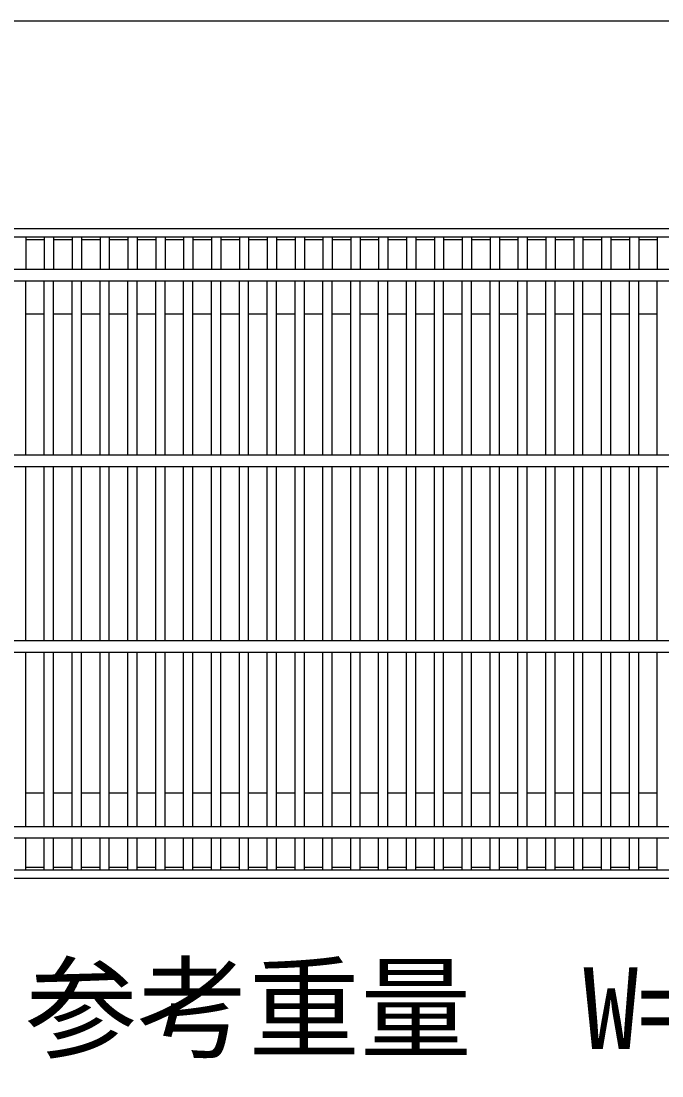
# Model space of a CAD drawing. Units: millimetres, scale not verified. Extents: x -33600 to 33600, y -11880 to 11880.
# Drawn here: x -28508 to -28163, y -7015 to -6447 of the extents above; entities that cross this region are included whole.
import ezdxf
from ezdxf.enums import TextEntityAlignment as Align

# ---------------------------------------------------------------- set-up
doc = ezdxf.new("R2010")
doc.units = ezdxf.units.MM
doc.header["$LTSCALE"] = 40
doc.layers.add('0-0_DIM', color=7, linetype='Continuous', lineweight=25)
doc.layers.add('0-2_HATCH', color=6, linetype='Continuous', lineweight=25)
doc.styles.add('ＭＳ ゴシック', font='')
doc.styles.get('ＭＳ ゴシック').set_extended_font_data('MS Gothic')

msp = doc.modelspace()

# ---------------------------------------------------------------- linework, layer by layer
at = {"layer": '0-0_DIM'}
msp.add_line((-27815.84, -6447.19), (-28810.84, -6447.19), dxfattribs=at)
at = {"layer": '0-2_HATCH'}
for p, q in [((-27815.84, -6559), (-28810.84, -6559)), ((-27815.84, -6563.5), (-28810.84, -6563.5)), ((-28505.84, -6563.5), (-28505.84, -6581)), ((-28495.84, -6565), (-28505.84, -6565)), ((-28495.84, -6563.5), (-28495.84, -6581)), ((-28490.84, -6563.5), (-28490.84, -6581)), ((-28480.84, -6565), (-28490.84, -6565)), ((-28480.84, -6563.5), (-28480.84, -6581)), ((-28475.84, -6563.5), (-28475.84, -6581)), ((-28465.84, -6565), (-28475.84, -6565)), ((-28465.84, -6563.5), (-28465.84, -6581)), ((-28460.84, -6563.5), (-28460.84, -6581)), ((-28450.84, -6565), (-28460.84, -6565)), ((-28450.84, -6563.5), (-28450.84, -6581)), ((-28445.84, -6563.5), (-28445.84, -6581)), ((-28435.84, -6565), (-28445.84, -6565)), ((-28435.84, -6563.5), (-28435.84, -6581)), ((-28430.84, -6563.5), (-28430.84, -6581)), ((-28420.84, -6565), (-28430.84, -6565)), ((-28420.84, -6563.5), (-28420.84, -6581)), ((-28415.84, -6563.5), (-28415.84, -6581)), ((-28405.84, -6565), (-28415.84, -6565)), ((-28405.84, -6563.5), (-28405.84, -6581)), ((-28400.84, -6563.5), (-28400.84, -6581)), ((-28390.84, -6565), (-28400.84, -6565)), ((-28390.84, -6563.5), (-28390.84, -6581)), ((-28385.84, -6563.5), (-28385.84, -6581)), ((-28375.84, -6565), (-28385.84, -6565)), ((-28375.84, -6563.5), (-28375.84, -6581)), ((-28370.84, -6563.5), (-28370.84, -6581)), ((-28360.84, -6565), (-28370.84, -6565)), ((-28360.84, -6563.5), (-28360.84, -6581)), ((-28355.84, -6563.5), (-28355.84, -6581)), ((-28345.84, -6565), (-28355.84, -6565)), ((-28345.84, -6563.5), (-28345.84, -6581)), ((-28340.84, -6563.5), (-28340.84, -6581)), ((-28330.84, -6565), (-28340.84, -6565)), ((-28330.84, -6563.5), (-28330.84, -6581)), ((-28325.84, -6563.5), (-28325.84, -6581)), ((-28315.84, -6565), (-28325.84, -6565)), ((-28315.84, -6563.5), (-28315.84, -6581)), ((-28310.84, -6563.5), (-28310.84, -6581)), ((-28300.84, -6565), (-28310.84, -6565)), ((-28300.84, -6563.5), (-28300.84, -6581)), ((-28295.84, -6563.5), (-28295.84, -6581)), ((-28285.84, -6565), (-28295.84, -6565)), ((-28285.84, -6563.5), (-28285.84, -6581)), ((-28280.84, -6563.5), (-28280.84, -6581)), ((-28270.84, -6565), (-28280.84, -6565)), ((-28270.84, -6563.5), (-28270.84, -6581)), ((-28265.84, -6563.5), (-28265.84, -6581)), ((-28255.84, -6565), (-28265.84, -6565)), ((-28255.84, -6563.5), (-28255.84, -6581)), ((-28250.84, -6563.5), (-28250.84, -6581)), ((-28240.84, -6565), (-28250.84, -6565)), ((-28240.84, -6563.5), (-28240.84, -6581)), ((-28235.84, -6563.5), (-28235.84, -6581)), ((-28225.84, -6565), (-28235.84, -6565)), ((-28225.84, -6563.5), (-28225.84, -6581)), ((-28220.84, -6563.5), (-28220.84, -6581)), ((-28210.84, -6565), (-28220.84, -6565)), ((-28210.84, -6563.5), (-28210.84, -6581)), ((-28205.84, -6563.5), (-28205.84, -6581)), ((-28195.84, -6565), (-28205.84, -6565)), ((-28195.84, -6563.5), (-28195.84, -6581)), ((-28190.84, -6563.5), (-28190.84, -6581)), ((-28180.84, -6565), (-28190.84, -6565)), ((-28180.84, -6563.5), (-28180.84, -6581)), ((-28175.84, -6563.5), (-28175.84, -6581)), ((-28165.84, -6565), (-28175.84, -6565)), ((-28165.84, -6563.5), (-28165.84, -6581)), ((-27815.84, -6581), (-28810.84, -6581)), ((-28810.84, -6587), (-27815.84, -6587)), ((-28505.84, -6681), (-28505.84, -6587)), ((-28495.84, -6681), (-28495.84, -6587)), ((-28490.84, -6681), (-28490.84, -6587)), ((-28480.84, -6681), (-28480.84, -6587)), ((-28475.84, -6681), (-28475.84, -6587)), ((-28465.84, -6681), (-28465.84, -6587)), ((-28460.84, -6681), (-28460.84, -6587)), ((-28450.84, -6681), (-28450.84, -6587)), ((-28445.84, -6681), (-28445.84, -6587)), ((-28435.84, -6681), (-28435.84, -6587)), ((-28430.84, -6681), (-28430.84, -6587)), ((-28420.84, -6681), (-28420.84, -6587)), ((-28415.84, -6681), (-28415.84, -6587)), ((-28405.84, -6681), (-28405.84, -6587)), ((-28400.84, -6681), (-28400.84, -6587)), ((-28390.84, -6681), (-28390.84, -6587)), ((-28385.84, -6681), (-28385.84, -6587)), ((-28375.84, -6681), (-28375.84, -6587)), ((-28370.84, -6681), (-28370.84, -6587)), ((-28360.84, -6681), (-28360.84, -6587)), ((-28355.84, -6681), (-28355.84, -6587)), ((-28345.84, -6681), (-28345.84, -6587)), ((-28340.84, -6681), (-28340.84, -6587)), ((-28330.84, -6681), (-28330.84, -6587)), ((-28325.84, -6681), (-28325.84, -6587)), ((-28315.84, -6681), (-28315.84, -6587)), ((-28310.84, -6681), (-28310.84, -6587)), ((-28300.84, -6681), (-28300.84, -6587)), ((-28295.84, -6681), (-28295.84, -6587)), ((-28285.84, -6681), (-28285.84, -6587)), ((-28280.84, -6681), (-28280.84, -6587)), ((-28270.84, -6681), (-28270.84, -6587)), ((-28265.84, -6681), (-28265.84, -6587)), ((-28255.84, -6681), (-28255.84, -6587)), ((-28250.84, -6681), (-28250.84, -6587)), ((-28240.84, -6681), (-28240.84, -6587)), ((-28235.84, -6681), (-28235.84, -6587)), ((-28225.84, -6681), (-28225.84, -6587)), ((-28220.84, -6681), (-28220.84, -6587)), ((-28210.84, -6681), (-28210.84, -6587)), ((-28205.84, -6681), (-28205.84, -6587)), ((-28195.84, -6681), (-28195.84, -6587)), ((-28190.84, -6681), (-28190.84, -6587)), ((-28180.84, -6681), (-28180.84, -6587)), ((-28175.84, -6681), (-28175.84, -6587)), ((-28165.84, -6681), (-28165.84, -6587)), ((-28495.84, -6605), (-28505.84, -6605)), ((-28480.84, -6605), (-28490.84, -6605)), ((-28465.84, -6605), (-28475.84, -6605)), ((-28450.84, -6605), (-28460.84, -6605)), ((-28435.84, -6605), (-28445.84, -6605)), ((-28420.84, -6605), (-28430.84, -6605)), ((-28405.84, -6605), (-28415.84, -6605)), ((-28390.84, -6605), (-28400.84, -6605)), ((-28375.84, -6605), (-28385.84, -6605)), ((-28360.84, -6605), (-28370.84, -6605)), ((-28345.84, -6605), (-28355.84, -6605)), ((-28330.84, -6605), (-28340.84, -6605)), ((-28315.84, -6605), (-28325.84, -6605)), ((-28300.84, -6605), (-28310.84, -6605)), ((-28285.84, -6605), (-28295.84, -6605)), ((-28270.84, -6605), (-28280.84, -6605)), ((-28255.84, -6605), (-28265.84, -6605)), ((-28240.84, -6605), (-28250.84, -6605)), ((-28225.84, -6605), (-28235.84, -6605)), ((-28210.84, -6605), (-28220.84, -6605)), ((-28195.84, -6605), (-28205.84, -6605)), ((-28180.84, -6605), (-28190.84, -6605)), ((-28165.84, -6605), (-28175.84, -6605)), ((-27815.84, -6681), (-28810.84, -6681)), ((-28810.84, -6687), (-27815.84, -6687)), ((-28505.84, -6781), (-28505.84, -6687)), ((-28495.84, -6781), (-28495.84, -6687)), ((-28490.84, -6781), (-28490.84, -6687)), ((-28480.84, -6781), (-28480.84, -6687)), ((-28475.84, -6781), (-28475.84, -6687)), ((-28465.84, -6781), (-28465.84, -6687)), ((-28460.84, -6781), (-28460.84, -6687)), ((-28450.84, -6781), (-28450.84, -6687)), ((-28445.84, -6781), (-28445.84, -6687)), ((-28435.84, -6781), (-28435.84, -6687)), ((-28430.84, -6781), (-28430.84, -6687)), ((-28420.84, -6781), (-28420.84, -6687)), ((-28415.84, -6781), (-28415.84, -6687)), ((-28405.84, -6781), (-28405.84, -6687)), ((-28400.84, -6781), (-28400.84, -6687)), ((-28390.84, -6781), (-28390.84, -6687)), ((-28385.84, -6781), (-28385.84, -6687)), ((-28375.84, -6781), (-28375.84, -6687)), ((-28370.84, -6781), (-28370.84, -6687)), ((-28360.84, -6781), (-28360.84, -6687)), ((-28355.84, -6781), (-28355.84, -6687)), ((-28345.84, -6781), (-28345.84, -6687)), ((-28340.84, -6781), (-28340.84, -6687)), ((-28330.84, -6781), (-28330.84, -6687)), ((-28325.84, -6781), (-28325.84, -6687)), ((-28315.84, -6781), (-28315.84, -6687)), ((-28310.84, -6781), (-28310.84, -6687)), ((-28300.84, -6781), (-28300.84, -6687)), ((-28295.84, -6781), (-28295.84, -6687)), ((-28285.84, -6781), (-28285.84, -6687)), ((-28280.84, -6781), (-28280.84, -6687)), ((-28270.84, -6781), (-28270.84, -6687)), ((-28265.84, -6781), (-28265.84, -6687)), ((-28255.84, -6781), (-28255.84, -6687)), ((-28250.84, -6781), (-28250.84, -6687)), ((-28240.84, -6781), (-28240.84, -6687)), ((-28235.84, -6781), (-28235.84, -6687)), ((-28225.84, -6781), (-28225.84, -6687)), ((-28220.84, -6781), (-28220.84, -6687)), ((-28210.84, -6781), (-28210.84, -6687)), ((-28205.84, -6781), (-28205.84, -6687)), ((-28195.84, -6781), (-28195.84, -6687)), ((-28190.84, -6781), (-28190.84, -6687)), ((-28180.84, -6781), (-28180.84, -6687)), ((-28175.84, -6781), (-28175.84, -6687)), ((-28165.84, -6781), (-28165.84, -6687)), ((-27815.84, -6781), (-28810.84, -6781)), ((-28810.84, -6787), (-27815.84, -6787)), ((-28505.84, -6881), (-28505.84, -6787)), ((-28495.84, -6881), (-28495.84, -6787)), ((-28490.84, -6881), (-28490.84, -6787)), ((-28480.84, -6881), (-28480.84, -6787)), ((-28475.84, -6881), (-28475.84, -6787)), ((-28465.84, -6881), (-28465.84, -6787)), ((-28460.84, -6881), (-28460.84, -6787)), ((-28450.84, -6881), (-28450.84, -6787)), ((-28445.84, -6881), (-28445.84, -6787)), ((-28435.84, -6881), (-28435.84, -6787)), ((-28430.84, -6881), (-28430.84, -6787)), ((-28420.84, -6881), (-28420.84, -6787)), ((-28415.84, -6881), (-28415.84, -6787)), ((-28405.84, -6881), (-28405.84, -6787)), ((-28400.84, -6881), (-28400.84, -6787)), ((-28390.84, -6881), (-28390.84, -6787)), ((-28385.84, -6881), (-28385.84, -6787)), ((-28375.84, -6881), (-28375.84, -6787)), ((-28370.84, -6881), (-28370.84, -6787)), ((-28360.84, -6881), (-28360.84, -6787)), ((-28355.84, -6881), (-28355.84, -6787)), ((-28345.84, -6881), (-28345.84, -6787)), ((-28340.84, -6881), (-28340.84, -6787)), ((-28330.84, -6881), (-28330.84, -6787)), ((-28325.84, -6881), (-28325.84, -6787)), ((-28315.84, -6881), (-28315.84, -6787)), ((-28310.84, -6881), (-28310.84, -6787)), ((-28300.84, -6881), (-28300.84, -6787)), ((-28295.84, -6881), (-28295.84, -6787)), ((-28285.84, -6881), (-28285.84, -6787)), ((-28280.84, -6881), (-28280.84, -6787)), ((-28270.84, -6881), (-28270.84, -6787)), ((-28265.84, -6881), (-28265.84, -6787)), ((-28255.84, -6881), (-28255.84, -6787)), ((-28250.84, -6881), (-28250.84, -6787)), ((-28240.84, -6881), (-28240.84, -6787)), ((-28235.84, -6881), (-28235.84, -6787)), ((-28225.84, -6881), (-28225.84, -6787)), ((-28220.84, -6881), (-28220.84, -6787)), ((-28210.84, -6881), (-28210.84, -6787)), ((-28205.84, -6881), (-28205.84, -6787)), ((-28195.84, -6881), (-28195.84, -6787)), ((-28190.84, -6881), (-28190.84, -6787)), ((-28180.84, -6881), (-28180.84, -6787)), ((-28175.84, -6881), (-28175.84, -6787)), ((-28165.84, -6881), (-28165.84, -6787)), ((-28495.84, -6863), (-28505.84, -6863)), ((-28480.84, -6863), (-28490.84, -6863)), ((-28465.84, -6863), (-28475.84, -6863)), ((-28450.84, -6863), (-28460.84, -6863)), ((-28435.84, -6863), (-28445.84, -6863)), ((-28420.84, -6863), (-28430.84, -6863)), ((-28405.84, -6863), (-28415.84, -6863)), ((-28390.84, -6863), (-28400.84, -6863)), ((-28375.84, -6863), (-28385.84, -6863)), ((-28360.84, -6863), (-28370.84, -6863)), ((-28345.84, -6863), (-28355.84, -6863)), ((-28330.84, -6863), (-28340.84, -6863)), ((-28315.84, -6863), (-28325.84, -6863)), ((-28300.84, -6863), (-28310.84, -6863)), ((-28285.84, -6863), (-28295.84, -6863)), ((-28270.84, -6863), (-28280.84, -6863)), ((-28255.84, -6863), (-28265.84, -6863)), ((-28240.84, -6863), (-28250.84, -6863)), ((-28225.84, -6863), (-28235.84, -6863)), ((-28210.84, -6863), (-28220.84, -6863)), ((-28195.84, -6863), (-28205.84, -6863)), ((-28180.84, -6863), (-28190.84, -6863)), ((-28165.84, -6863), (-28175.84, -6863)), ((-27815.84, -6881), (-28810.84, -6881)), ((-28810.84, -6887), (-27815.84, -6887)), ((-28505.84, -6904.5), (-28505.84, -6887)), ((-28495.84, -6904.5), (-28495.84, -6887)), ((-28490.84, -6904.5), (-28490.84, -6887)), ((-28480.84, -6904.5), (-28480.84, -6887)), ((-28475.84, -6904.5), (-28475.84, -6887)), ((-28465.84, -6904.5), (-28465.84, -6887)), ((-28460.84, -6904.5), (-28460.84, -6887)), ((-28450.84, -6904.5), (-28450.84, -6887)), ((-28445.84, -6904.5), (-28445.84, -6887)), ((-28435.84, -6904.5), (-28435.84, -6887)), ((-28430.84, -6904.5), (-28430.84, -6887)), ((-28420.84, -6904.5), (-28420.84, -6887)), ((-28415.84, -6904.5), (-28415.84, -6887)), ((-28405.84, -6904.5), (-28405.84, -6887)), ((-28400.84, -6904.5), (-28400.84, -6887)), ((-28390.84, -6904.5), (-28390.84, -6887)), ((-28385.84, -6904.5), (-28385.84, -6887)), ((-28375.84, -6904.5), (-28375.84, -6887)), ((-28370.84, -6904.5), (-28370.84, -6887)), ((-28360.84, -6904.5), (-28360.84, -6887)), ((-28355.84, -6904.5), (-28355.84, -6887)), ((-28345.84, -6904.5), (-28345.84, -6887)), ((-28340.84, -6904.5), (-28340.84, -6887)), ((-28330.84, -6904.5), (-28330.84, -6887)), ((-28325.84, -6904.5), (-28325.84, -6887)), ((-28315.84, -6904.5), (-28315.84, -6887)), ((-28310.84, -6904.5), (-28310.84, -6887)), ((-28300.84, -6904.5), (-28300.84, -6887)), ((-28295.84, -6904.5), (-28295.84, -6887)), ((-28285.84, -6904.5), (-28285.84, -6887)), ((-28280.84, -6904.5), (-28280.84, -6887)), ((-28270.84, -6904.5), (-28270.84, -6887)), ((-28265.84, -6904.5), (-28265.84, -6887)), ((-28255.84, -6904.5), (-28255.84, -6887)), ((-28250.84, -6904.5), (-28250.84, -6887)), ((-28240.84, -6904.5), (-28240.84, -6887)), ((-28235.84, -6904.5), (-28235.84, -6887)), ((-28225.84, -6904.5), (-28225.84, -6887)), ((-28220.84, -6904.5), (-28220.84, -6887)), ((-28210.84, -6904.5), (-28210.84, -6887)), ((-28205.84, -6904.5), (-28205.84, -6887)), ((-28195.84, -6904.5), (-28195.84, -6887)), ((-28190.84, -6904.5), (-28190.84, -6887)), ((-28180.84, -6904.5), (-28180.84, -6887)), ((-28175.84, -6904.5), (-28175.84, -6887)), ((-28165.84, -6904.5), (-28165.84, -6887)), ((-27815.84, -6904.5), (-28810.84, -6904.5)), ((-28495.84, -6903), (-28505.84, -6903)), ((-28480.84, -6903), (-28490.84, -6903)), ((-28465.84, -6903), (-28475.84, -6903)), ((-28450.84, -6903), (-28460.84, -6903)), ((-28435.84, -6903), (-28445.84, -6903)), ((-28420.84, -6903), (-28430.84, -6903)), ((-28405.84, -6903), (-28415.84, -6903)), ((-28390.84, -6903), (-28400.84, -6903)), ((-28375.84, -6903), (-28385.84, -6903)), ((-28360.84, -6903), (-28370.84, -6903)), ((-28345.84, -6903), (-28355.84, -6903)), ((-28330.84, -6903), (-28340.84, -6903)), ((-28315.84, -6903), (-28325.84, -6903)), ((-28300.84, -6903), (-28310.84, -6903)), ((-28285.84, -6903), (-28295.84, -6903)), ((-28270.84, -6903), (-28280.84, -6903)), ((-28255.84, -6903), (-28265.84, -6903)), ((-28240.84, -6903), (-28250.84, -6903)), ((-28225.84, -6903), (-28235.84, -6903)), ((-28210.84, -6903), (-28220.84, -6903)), ((-28195.84, -6903), (-28205.84, -6903)), ((-28180.84, -6903), (-28190.84, -6903)), ((-28165.84, -6903), (-28175.84, -6903)), ((-27815.84, -6909), (-28810.84, -6909))]:
    msp.add_line(p, q, dxfattribs=at)

# ---------------------------------------------------------------- texts
at = {"layer": '0-0_DIM', "style": 'ＭＳ ゴシック'}
msp.add_text('参考重量\u3000W=33.5kg', height=43.99, dxfattribs=at).set_placement((-28505.85, -7013.93), align=Align.BOTTOM_LEFT)

doc.saveas('drawing.dxf')
